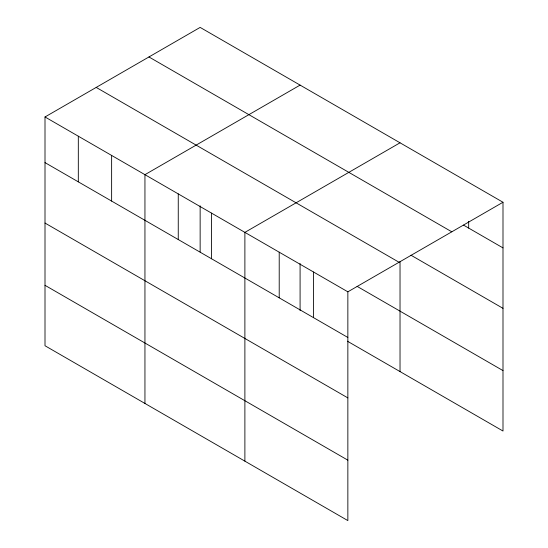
<?xml version="1.0" encoding="UTF-8"?>
<svg xmlns="http://www.w3.org/2000/svg" width="548" height="548" viewBox="0 0 548 548"><rect width="100%" height="100%" fill="white"/><g stroke="black" fill="none" stroke-linecap="round" stroke-linejoin="round"><path stroke-width="0.82" d="M45.005 116.971L347.857 291.824L347.857 520.6L45.005 345.747L45.005 116.971L200.143 27.4L502.995 202.253L502.995 431.029L347.466 341.233M300.085 85.104L144.946 174.668L144.946 403.451M400.026 142.802L244.888 232.373L244.888 461.149M347.857 291.824L502.995 202.253M463.56 225.132L502.995 247.901M148.946 56.958L451.805 231.811M410.979 255.21L502.995 308.332M96.195 87.413L399.054 262.266M357.091 286.357L502.995 370.599M45.005 162.619L347.857 337.472M45.005 223.05L347.857 397.903M45.005 285.316L347.857 460.169M468.677 221.324L468.677 228.084M400.026 261.506L400.026 371.578M313.538 272.007L313.538 317.655M300.085 263.519L300.085 310.524M279.213 252.19L279.213 297.838M211.576 213.138L211.576 258.786M200.143 205.815L200.143 251.977M178.258 193.903L178.258 239.551M111.628 155.433L111.628 201.082M78.316 136.205L78.316 181.854"/></g></svg>
